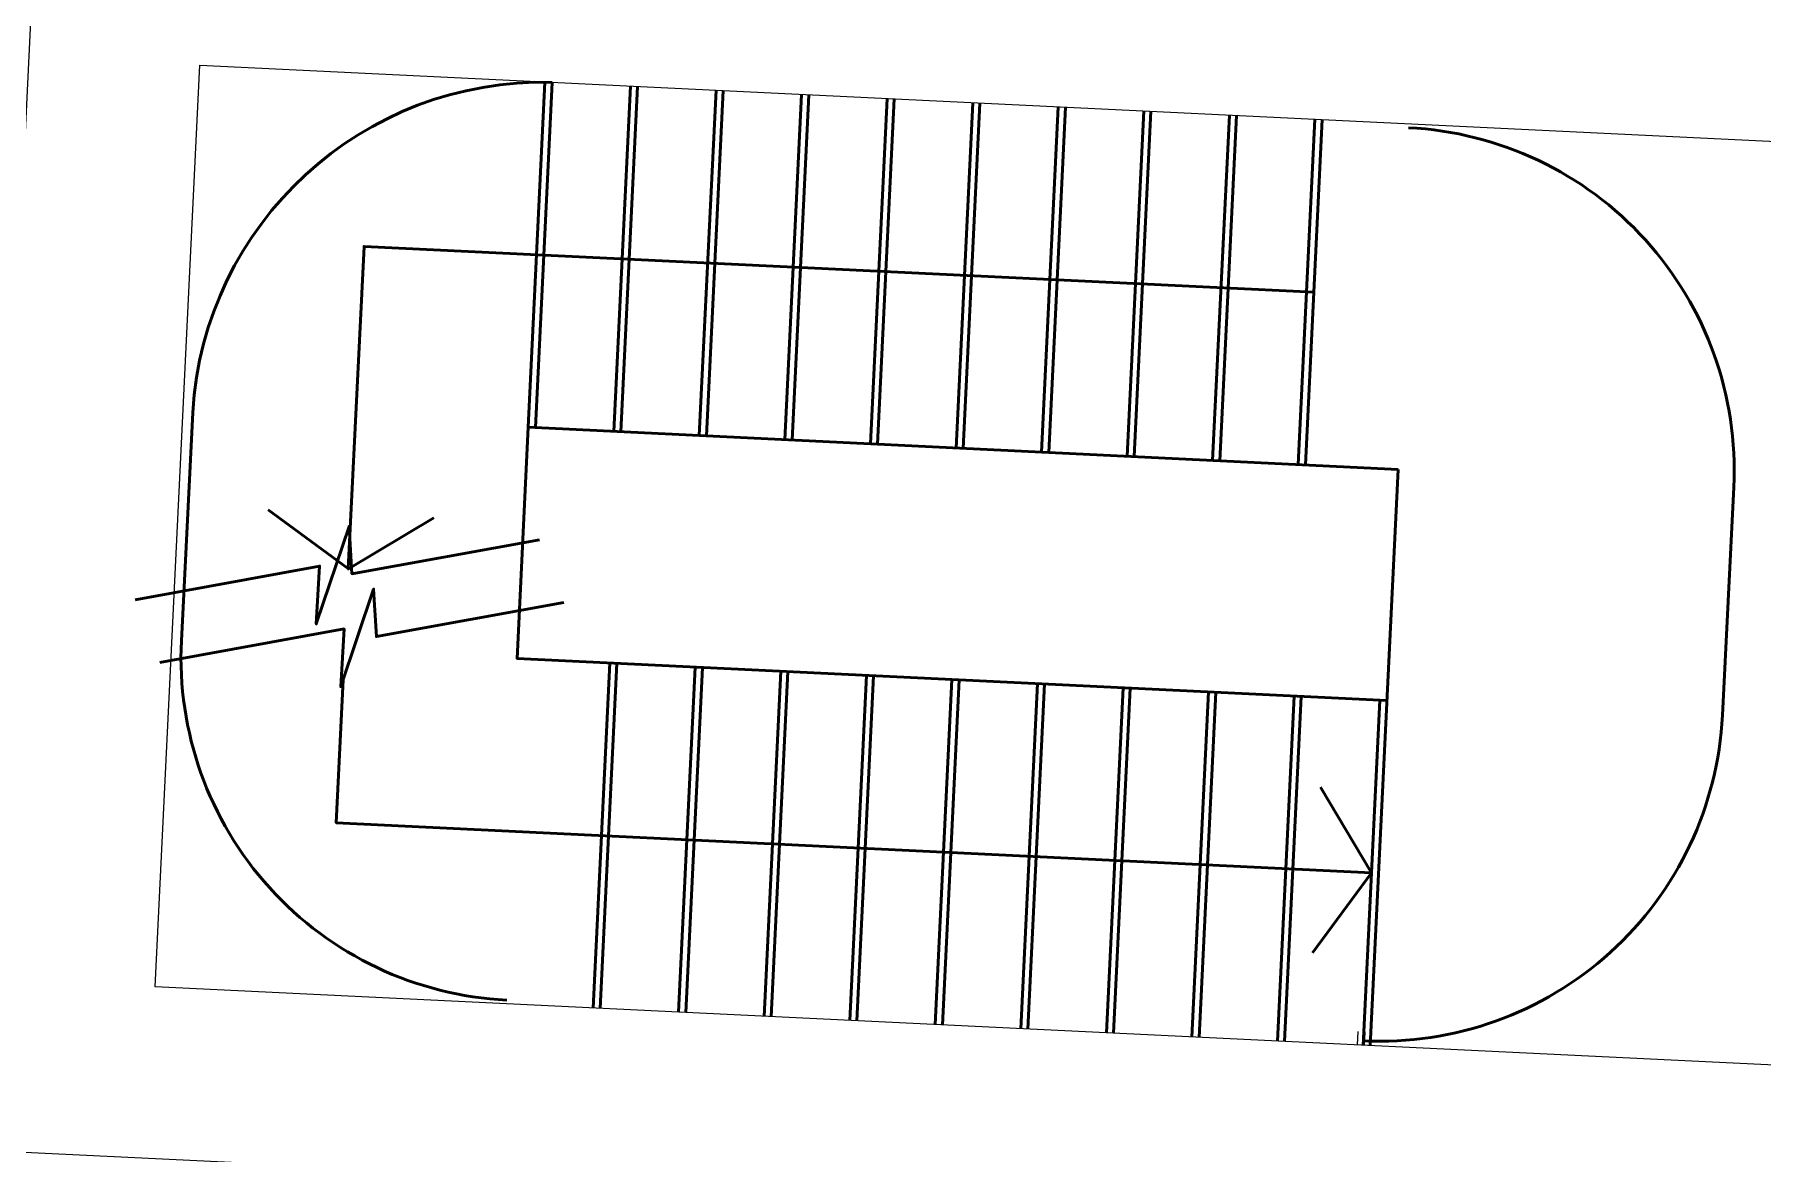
# Model space of a CAD drawing. Header units: centimetres. Extents: x 139057 to 200038, y 34824 to 80516.
# Drawn here: x 163636 to 164241, y 52655 to 53047 of the extents above; entities that cross this region are included whole.
import ezdxf

# ---------------------------------------------------------------- set-up
doc = ezdxf.new("R2010")
doc.units = ezdxf.units.CM
doc.header["$LTSCALE"] = 100
doc.linetypes.add('mech-124$0$HIDDEN', pattern=[9.525, 6.35, -3.175])
doc.layers.add('410_STRUTTURE_001-AM_0', color=7, linetype='Continuous', lineweight=0)
doc.layers.add('448_SCALE_001-AM_0', color=216, linetype='Continuous', lineweight=50)
doc.layers.add('mech-124$0$A-STRS-RISR', color=1, linetype='mech-124$0$HIDDEN')
doc.layers.add('mech-124$0$A-STRS-TRED', color=7, linetype='Continuous')

msp = doc.modelspace()

# ---------------------------------------------------------------- linework, layer by layer
at = {"layer": '410_STRUTTURE_001-AM_0', "elevation": 0}
msp.add_lwpolyline([(163698.43, 53135.88), (163638.5, 53138.77), (163615.18, 52656.33), (164653.97, 52606.17), (164674.87, 53038.63), (164560.03, 53044.2), (164557.79, 52994.01), (164612.53, 52991.58), (164598.39, 52698.92), (164543.45, 52701.58), (164542, 52671.61), (163678.01, 52713.37), (163693.6, 53036), (164392.76, 53002.2), (164395.2, 53052.14), (164397.61, 53102.09), (164347.67, 53104.5), (164345.26, 53054.56), (163696.02, 53085.94)], close=True, dxfattribs=at)
at = {"layer": '448_SCALE_001-AM_0', "linetype": 'Continuous'}
for p, q in [((163808.62, 52909.27, 0), (163814.46, 53030.15, 0)), ((163811.12, 52909.15, 0), (163816.96, 53030.03, 0)), ((163838.59, 52907.83, 0), (163844.43, 53028.7, 0)), ((163841.08, 52907.7, 0), (163846.93, 53028.58, 0)), ((163868.55, 52906.38, 0), (163874.39, 53027.26, 0)), ((163871.05, 52906.26, 0), (163876.89, 53027.14, 0)), ((163898.52, 52904.93, 0), (163904.36, 53025.81, 0)), ((163901.01, 52904.81, 0), (163906.86, 53025.69, 0)), ((163928.48, 52903.48, 0), (163934.32, 53024.36, 0)), ((163930.98, 52903.36, 0), (163936.82, 53024.24, 0)), ((163958.45, 52902.03, 0), (163964.29, 53022.91, 0)), ((163960.94, 52901.91, 0), (163966.79, 53022.79, 0)), ((163988.41, 52900.58, 0), (163994.25, 53021.46, 0)), ((163990.91, 52900.46, 0), (163996.75, 53021.34, 0)), ((164018.38, 52899.14, 0), (164024.22, 53020.01, 0)), ((164020.87, 52899.01, 0), (164026.72, 53019.89, 0)), ((164048.34, 52897.69, 0), (164054.18, 53018.56, 0)), ((164050.84, 52897.57, 0), (164056.68, 53018.44, 0)), ((164078.31, 52896.24, 0), (164084.15, 53017.12, 0)), ((164080.8, 52896.12, 0), (164086.65, 53017, 0)), ((164113.27, 52894.55, 0), (164103.51, 52692.81, 0)), ((163837.17, 52826.8, 0), (163831.33, 52705.96, 0)), ((163839.67, 52826.68, 0), (163833.83, 52705.84, 0)), ((163867.14, 52825.35, 0), (163861.3, 52704.51, 0)), ((163869.63, 52825.23, 0), (163863.79, 52704.39, 0)), ((163897.1, 52823.9, 0), (163891.26, 52703.07, 0)), ((163899.6, 52823.78, 0), (163893.76, 52702.94, 0)), ((163927.07, 52822.45, 0), (163921.23, 52701.62, 0)), ((163929.56, 52822.33, 0), (163923.72, 52701.5, 0)), ((163957.03, 52821.01, 0), (163951.19, 52700.17, 0)), ((163959.53, 52820.89, 0), (163953.69, 52700.05, 0)), ((163987, 52819.56, 0), (163981.16, 52698.72, 0)), ((163989.49, 52819.44, 0), (163983.65, 52698.6, 0)), ((164016.96, 52818.11, 0), (164011.12, 52697.27, 0)), ((164019.46, 52817.99, 0), (164013.62, 52697.15, 0)), ((164046.93, 52816.66, 0), (164041.09, 52695.82, 0)), ((164049.42, 52816.54, 0), (164043.58, 52695.7, 0)), ((164076.89, 52815.21, 0), (164071.05, 52694.38, 0)), ((164079.39, 52815.09, 0), (164073.55, 52694.25, 0)), ((164106.86, 52813.76, 0), (164101.02, 52692.93, 0))]:
    msp.add_line(p, q, dxfattribs=at)
at = {"layer": '448_SCALE_001-AM_0', "linetype": 'Continuous', "elevation": 0}
for points in [[(163801.08, 52708.77, -0.414218), (163687.15, 52834.55), (163691.1, 52914.45, -0.404573), (163816.96, 53030.03)], [(164101.1, 52694.54, 0.414218), (164226.88, 52808.46), (164230.83, 52888.37, 0.414218), (164116.9, 53014.15)]]:
    msp.add_lwpolyline(points, format="xyb", dxfattribs=at)
for points in [[(164083.72, 52956.55), (163751.11, 52972.62), (163745.53, 52859.79)], [(164109.36, 52813.64), (163804.71, 52828.37), (163808.62, 52909.27), (164113.27, 52894.55)], [(163775.57, 52877.54), (163745.63, 52859.72), (163717.59, 52880.4)], [(163812.53, 52869.88), (163746.85, 52857.99), (163745.87, 52874.61), (163734.37, 52840.44), (163735.53, 52860.67), (163671.01, 52848.83)], [(163821.13, 52847.94), (163755.45, 52836.04), (163754.47, 52852.67), (163742.97, 52818.49), (163744.13, 52838.73), (163679.61, 52826.89)], [(163743.78, 52820.91), (163741.36, 52770.86), (164103.94, 52753.34)], [(164086.12, 52783.28), (164103.94, 52753.34), (164083.25, 52725.29)]]:
    msp.add_lwpolyline(points, dxfattribs=at)
at = {"layer": 'mech-124$0$A-STRS-RISR'}
msp.add_line((164101.64, 52697.68, 0), (164101.4, 52692.89, 0), dxfattribs=at)
at = {"layer": 'mech-124$0$A-STRS-TRED'}
msp.add_line((164099.14, 52697.8, 0), (164098.91, 52693.01, 0), dxfattribs=at)

doc.saveas('drawing.dxf')
